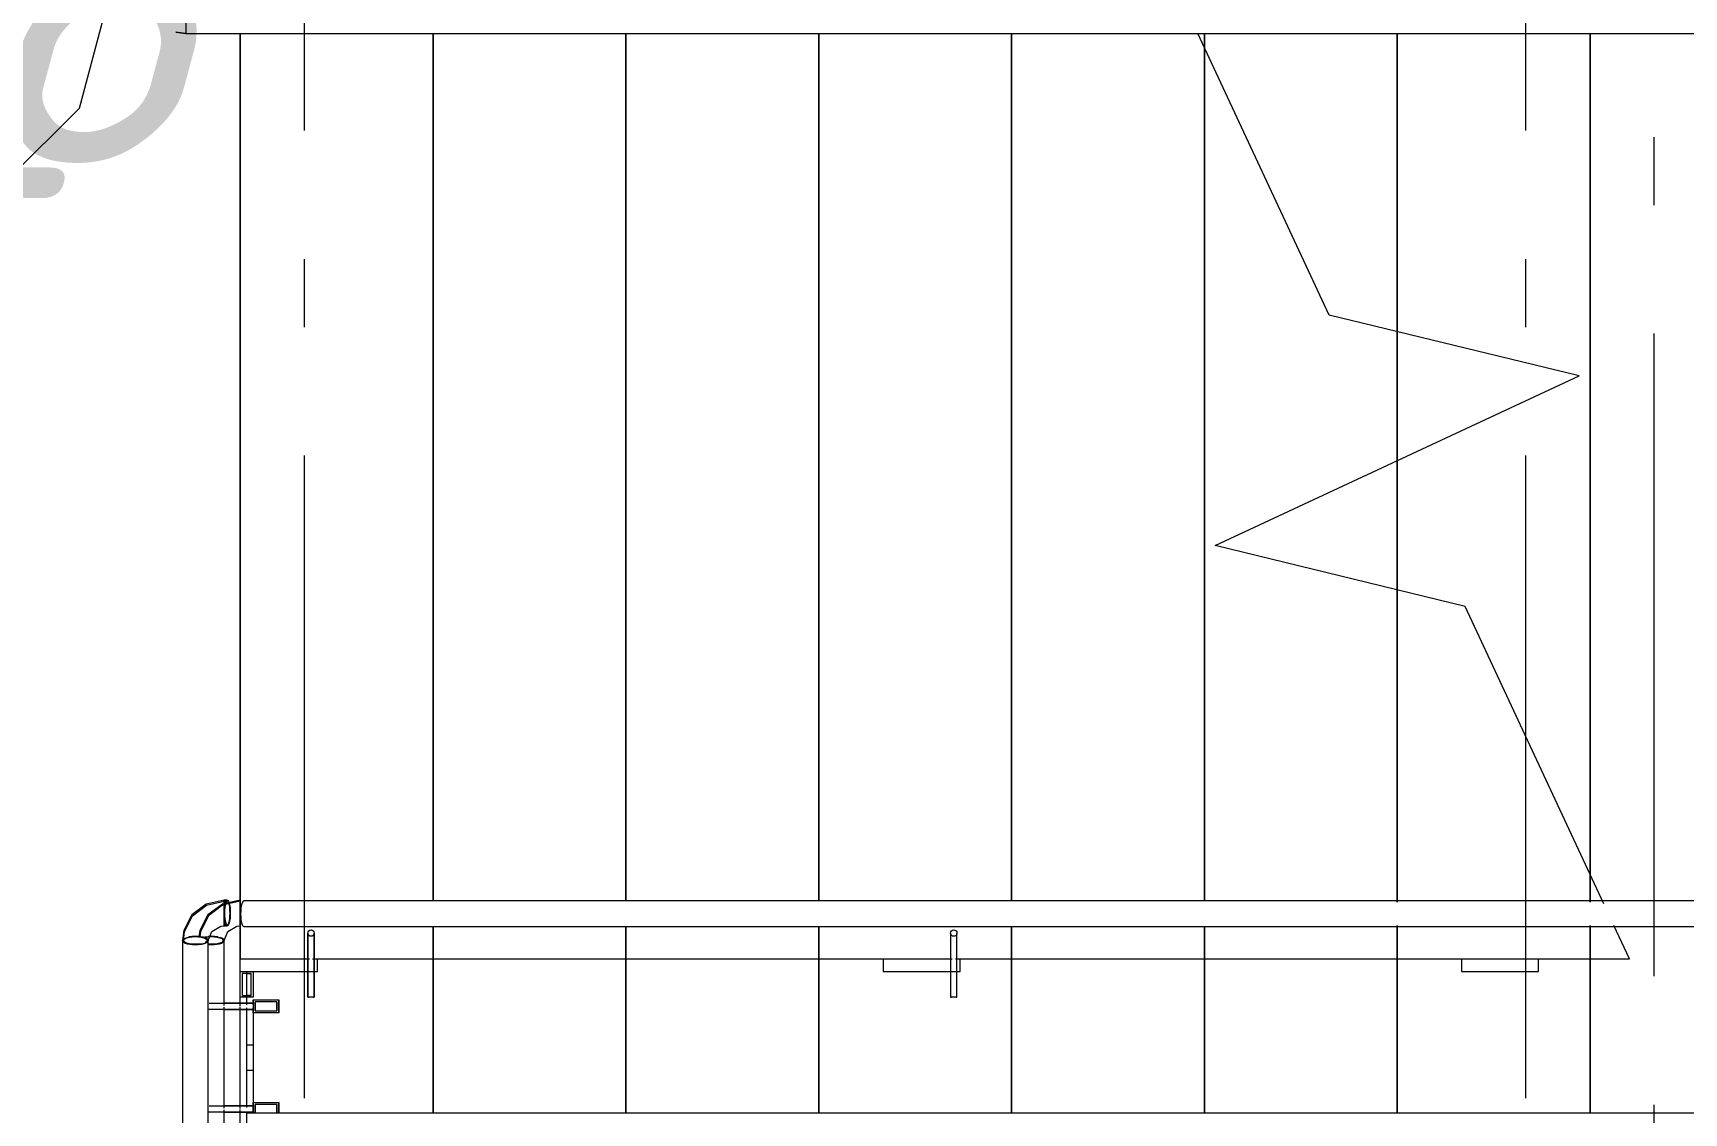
# Model space of a CAD drawing. Header units: millimetres. Extents: x -537608 to 253996, y -217170 to 186033.
# Drawn here: x -358584 to -356015, y 2659 to 4340 of the extents above; entities that cross this region are included whole.
import ezdxf

# ---------------------------------------------------------------- set-up
doc = ezdxf.new("R2010")
doc.units = ezdxf.units.MM
doc.layers.add('PDF _Геометрия', color=7, linetype='Continuous')
doc.layers.add('PDF _Текст', color=7, linetype='Continuous')
doc.styles.add('PDF ISOCPEUR Italic', font='isocpeui.ttf')

msp = doc.modelspace()

# ---------------------------------------------------------------- linework, layer by layer
at = {"layer": 'PDF _Геометрия', "color": 253, "lineweight": 9, "true_color": 0xaaaaaa}
for p, q in [((-358161.3738, 4188.1788), (-358161.3738, 5188.1788)), ((-356261.3743, 4188.1788), (-356261.3743, 5188.1788)), ((-358511.6595, 4223.2526), (-358471.4681, 4373.251)), ((-358261.3743, 2899.3449), (-358261.3743, 4339.3442)), ((-358261.3743, 4339.3442), (-358261.3743, 2899.3449)), ((-357961.3729, 2988.8432), (-357961.3729, 4339.3442)), ((-357961.3729, 4339.3442), (-357961.3729, 2988.8432)), ((-357661.3717, 2989.037), (-357661.3717, 4339.3442)), ((-357661.3717, 4339.3442), (-357661.3717, 2989.037)), ((-357361.3704, 2988.8432), (-357361.3704, 4339.3442)), ((-357361.3704, 4339.3442), (-357361.3704, 2988.8432)), ((-357061.3691, 2988.8432), (-357061.3691, 4339.3442)), ((-357061.3691, 4339.3442), (-357061.3691, 2988.8432)), ((-356567.0249, 3900.9208), (-356771.4695, 4339.3442)), ((-356761.3678, 4317.6963), (-356761.3678, 4339.3442)), ((-356761.3678, 4339.3442), (-356761.3678, 4317.6963)), ((-356761.3678, 2988.8432), (-356761.3678, 4317.6963)), ((-356761.3678, 4317.6963), (-356761.3678, 2988.8432)), ((-356461.3665, 3875.2447), (-356461.3665, 4339.3442)), ((-356461.3665, 4339.3442), (-356461.3665, 3875.2447)), ((-356161.3739, 3030.9916), (-356161.3739, 4339.3442)), ((-356161.3739, 4339.3442), (-356161.3739, 3030.9916)), ((-358621.4688, 4113.4454), (-358511.6595, 4223.2526)), ((-356061.3734, 4072.2551), (-356061.3734, 4178.0879)), ((-358161.3738, 3882.3452), (-358161.3738, 3988.1801)), ((-356261.3743, 3882.3452), (-356261.3743, 3988.1801)), ((-356178.1497, 3806.4126), (-356567.0249, 3900.9208)), ((-356461.3665, 3674.3439), (-356461.3665, 3875.2447)), ((-356461.3665, 3875.2447), (-356461.3665, 3674.3439)), ((-356061.3734, 2872.2543), (-356061.3734, 3872.2543)), ((-356744.592, 3542.2774), (-356178.1497, 3806.4126)), ((-358161.3738, 2682.3443), (-358161.3738, 3682.3464)), ((-356461.3665, 3473.4453), (-356461.3665, 3674.3439)), ((-356461.3665, 3674.3439), (-356461.3665, 3473.4453)), ((-356261.3743, 2682.3443), (-356261.3743, 3682.3464)), ((-356355.7168, 3447.767), (-356744.592, 3542.2774)), ((-356461.3665, 2987.3642), (-356461.3665, 3473.4453)), ((-356461.3665, 3473.4453), (-356461.3665, 2987.3642)), ((-356139.9132, 2984.9808), (-356355.7168, 3447.767)), ((-356161.3739, 2987.3642), (-356161.3739, 3030.9916)), ((-356161.3739, 3030.9916), (-356161.3739, 2987.3642)), ((-357961.3729, 2899.3449), (-357961.3729, 2949.8468)), ((-357961.3729, 2949.8468), (-357961.3729, 2899.3449)), ((-357661.3717, 2899.3449), (-357661.3717, 2949.6508)), ((-357661.3717, 2949.6508), (-357661.3717, 2899.3449)), ((-357361.3704, 2899.3449), (-357361.3704, 2949.8468)), ((-357361.3704, 2949.8468), (-357361.3704, 2899.3449)), ((-357061.3691, 2899.3449), (-357061.3691, 2949.8468)), ((-357061.3691, 2949.8468), (-357061.3691, 2899.3449)), ((-356761.3678, 2899.3449), (-356761.3678, 2949.8468)), ((-356761.3678, 2949.8468), (-356761.3678, 2899.3449)), ((-356461.3665, 2899.3449), (-356461.3665, 2951.3258)), ((-356461.3665, 2951.3258), (-356461.3665, 2899.3449)), ((-356161.3739, 2899.3449), (-356161.3739, 2951.3258)), ((-356161.3739, 2951.3258), (-356161.3739, 2899.3449)), ((-356099.9802, 2899.3449), (-356124.2225, 2951.3258)), ((-358261.3743, 2899.3449), (-358153.8729, 2899.3449)), ((-358148.8694, 2899.3449), (-357961.3729, 2899.3449)), ((-357961.3729, 2659.3443), (-357961.3729, 2899.3449)), ((-357961.3729, 2899.3449), (-357961.3729, 2659.3443)), ((-357961.3729, 2899.3449), (-357661.3717, 2899.3449)), ((-357661.3717, 2659.3443), (-357661.3717, 2899.3449)), ((-357661.3717, 2899.3449), (-357661.3717, 2659.3443)), ((-357661.3717, 2899.3449), (-357361.3704, 2899.3449)), ((-357361.3704, 2659.3443), (-357361.3704, 2899.3449)), ((-357361.3704, 2899.3449), (-357361.3704, 2659.3443)), ((-357361.3704, 2899.3449), (-357153.8686, 2899.3449)), ((-357148.8737, 2899.3449), (-357061.3691, 2899.3449)), ((-357061.3691, 2659.3443), (-357061.3691, 2899.3449)), ((-357061.3691, 2899.3449), (-357061.3691, 2659.3443)), ((-357061.3691, 2899.3449), (-356761.3678, 2899.3449)), ((-356761.3678, 2659.3443), (-356761.3678, 2899.3449)), ((-356761.3678, 2899.3449), (-356761.3678, 2659.3443)), ((-356761.3678, 2899.3449), (-356461.3665, 2899.3449)), ((-356461.3665, 2659.3443), (-356461.3665, 2899.3449)), ((-356461.3665, 2899.3449), (-356461.3665, 2659.3443)), ((-356461.3665, 2899.3449), (-356161.3739, 2899.3449)), ((-356161.3739, 2659.3443), (-356161.3739, 2899.3449)), ((-356161.3739, 2899.3449), (-356161.3739, 2659.3443)), ((-356161.3739, 2899.3449), (-356099.9802, 2899.3449)), ((-356061.3734, 2566.4207), (-356061.3734, 2672.2534))]:
    msp.add_line(p, q, dxfattribs=at)
at = {"layer": 'PDF _Геометрия', "lineweight": 9}
for p, q in [((-358346.3729, 4379.3439), (-358346.3729, 4339.3442)), ((-358361.9172, 4341.2302), (-358346.3729, 4339.3442)), ((-358346.3729, 4339.3442), (-358361.9172, 4341.2302)), ((-358346.3729, 4339.3442), (-354141.3687, 4339.3442)), ((-358314.2508, 2984.4167), (-358336.6415, 2967.557)), ((-358335.9009, 2966.1102), (-358313.9063, 2982.9248)), ((-358286.3744, 2990.4666), (-358314.2508, 2984.4167)), ((-358313.9063, 2982.9248), (-358286.3744, 2988.966)), ((-358289.2507, 2984.4167), (-358311.6414, 2967.557)), ((-358288.9062, 2982.9248), (-358310.9008, 2966.1102)), ((-358261.3743, 2990.4666), (-358289.2507, 2984.4167)), ((-358261.3743, 2988.966), (-358288.9062, 2982.9248)), ((-358286.3744, 2990.4666), (-358281.6464, 2990.4666)), ((-358281.6464, 2990.4666), (-358286.3744, 2990.4666)), ((-358286.3744, 2989.7841), (-358286.3744, 2990.4666)), ((-358286.3744, 2990.4666), (-358286.3744, 2989.7841)), ((-358286.3744, 2989.7841), (-358286.3744, 2990.4666)), ((-358286.3744, 2990.4666), (-358286.3744, 2989.7841)), ((-358286.3744, 2990.0855), (-358286.3744, 2990.4644)), ((-358286.3744, 2990.4644), (-358286.3744, 2990.4214)), ((-358286.3744, 2990.4214), (-358286.3744, 2989.3987)), ((-358286.3744, 2988.4105), (-358286.3744, 2990.0855)), ((-358286.3744, 2987.7861), (-358286.3744, 2989.7841)), ((-358286.3744, 2989.7841), (-358286.3744, 2987.7861)), ((-358286.3744, 2987.7861), (-358286.3744, 2989.7841)), ((-358286.3744, 2989.7841), (-358286.3744, 2987.7861)), ((-358286.3744, 2989.3987), (-358286.3744, 2987.4868)), ((-358286.3744, 2988.925), (-358286.3744, 2988.966)), ((-358286.3744, 2988.966), (-358286.3744, 2988.6129)), ((-358286.3744, 2988.3351), (-358286.3744, 2988.966)), ((-358286.3744, 2988.966), (-358286.3744, 2988.3351)), ((-358286.3744, 2988.3351), (-358286.3744, 2988.966)), ((-358286.3744, 2988.966), (-358286.3744, 2988.3351)), ((-358286.3744, 2987.9799), (-358286.3744, 2988.925)), ((-358286.3744, 2988.6129), (-358286.3744, 2987.0649)), ((-358286.3744, 2985.5147), (-358286.3744, 2988.4105)), ((-358286.3744, 2986.4879), (-358286.3744, 2988.3351)), ((-358286.3744, 2988.3351), (-358286.3744, 2986.4879)), ((-358286.3744, 2986.4879), (-358286.3744, 2988.3351)), ((-358286.3744, 2988.3351), (-358286.3744, 2986.4879)), ((-358286.3744, 2985.8398), (-358286.3744, 2987.9799)), ((-358286.3744, 2984.6083), (-358286.3744, 2987.7861)), ((-358286.3744, 2987.7861), (-358286.3744, 2984.6083)), ((-358286.3744, 2984.6083), (-358286.3744, 2987.7861)), ((-358286.3744, 2987.7861), (-358286.3744, 2984.6083)), ((-358286.3744, 2987.4868), (-358286.3744, 2984.7268)), ((-358286.3744, 2987.0649), (-358286.3744, 2984.3866)), ((-358286.3744, 2983.5469), (-358286.3744, 2986.4879)), ((-358286.3744, 2986.4879), (-358286.3744, 2983.5469)), ((-358286.3744, 2983.5469), (-358286.3744, 2986.4879)), ((-358286.3744, 2986.4879), (-358286.3744, 2983.5469)), ((-358286.3744, 2982.6513), (-358286.3744, 2985.8398)), ((-358286.3744, 2981.5921), (-358286.3744, 2985.5147)), ((-358286.3744, 2984.7268), (-358286.3744, 2981.2498)), ((-358286.3744, 2980.4661), (-358286.3744, 2984.6083)), ((-358286.3744, 2984.6083), (-358286.3744, 2980.4661)), ((-358286.3744, 2980.4661), (-358286.3744, 2984.6083)), ((-358286.3744, 2984.6083), (-358286.3744, 2980.4661)), ((-358286.3744, 2984.3866), (-358286.3744, 2980.7567)), ((-358286.3744, 2979.7168), (-358286.3744, 2983.5469)), ((-358286.3744, 2983.5469), (-358286.3744, 2979.7168)), ((-358286.3744, 2979.7168), (-358286.3744, 2983.5469)), ((-358286.3744, 2983.5469), (-358286.3744, 2979.7168)), ((-358286.3744, 2978.6339), (-358286.3744, 2982.6513)), ((-358286.3744, 2976.9116), (-358286.3744, 2981.5921)), ((-358286.3744, 2981.2498), (-358286.3744, 2977.2323)), ((-358286.3744, 2980.7567), (-358286.3744, 2976.4272)), ((-358286.3744, 2975.6435), (-358286.3744, 2980.4661)), ((-358286.3744, 2980.4661), (-358286.3744, 2975.6435)), ((-358286.3744, 2975.6435), (-358286.3744, 2980.4661)), ((-358286.3744, 2975.2538), (-358286.3744, 2979.7168)), ((-358286.3744, 2979.7168), (-358286.3744, 2975.2538)), ((-358286.3744, 2979.7168), (-358286.3744, 2975.2538)), ((-358285.9007, 2979.1442), (-358285.3409, 2982.9355)), ((-358285.9007, 2979.1442), (-358285.3409, 2982.9355)), ((-358284.9189, 2982.7332), (-358285.5132, 2979.0624)), ((-358284.9189, 2982.7332), (-358285.5132, 2979.0624)), ((-358285.3409, 2982.9355), (-358284.5917, 2986.1025)), ((-358285.3409, 2982.9355), (-358284.5917, 2986.1025)), ((-358284.1266, 2985.6913), (-358284.9189, 2982.7332)), ((-358284.1266, 2985.6913), (-358284.9189, 2982.7332)), ((-358284.5917, 2986.1025), (-358283.6961, 2988.4859)), ((-358284.5917, 2986.1025), (-358283.6961, 2988.4859)), ((-358283.1966, 2987.7646), (-358284.1266, 2985.6913)), ((-358283.1966, 2987.7646), (-358284.1266, 2985.6913)), ((-358283.6961, 2988.4859), (-358282.6971, 2989.9649)), ((-358283.6961, 2988.4859), (-358282.6971, 2989.9649)), ((-358282.1804, 2988.8303), (-358283.1966, 2987.7646)), ((-358282.1804, 2988.8303), (-358283.1966, 2987.7646)), ((-358282.6971, 2989.9649), (-358281.6464, 2990.4666)), ((-358282.6971, 2989.9649), (-358281.6464, 2990.4666)), ((-358281.6464, 2988.966), (-358282.1804, 2988.8303)), ((-358281.6464, 2988.966), (-358282.1804, 2988.8303)), ((-358281.6464, 2990.4666), (-358280.5958, 2989.9649)), ((-358281.6464, 2990.4666), (-358280.5958, 2989.9649)), ((-358281.1211, 2988.8303), (-358281.6464, 2988.966)), ((-358281.1211, 2988.8303), (-358281.6464, 2988.966)), ((-358280.105, 2987.7646), (-358281.1211, 2988.8303)), ((-358280.105, 2987.7646), (-358281.1211, 2988.8303)), ((-358280.5958, 2989.9649), (-358279.6055, 2988.4859)), ((-358280.5958, 2989.9649), (-358279.6055, 2988.4859)), ((-358279.1663, 2985.6913), (-358280.105, 2987.7646)), ((-358279.1663, 2985.6913), (-358280.105, 2987.7646)), ((-358279.6055, 2988.4859), (-358278.7098, 2986.1025)), ((-358279.6055, 2988.4859), (-358278.7098, 2986.1025)), ((-358278.3826, 2982.7332), (-358279.1663, 2985.6913)), ((-358278.3826, 2982.7332), (-358279.1663, 2985.6913)), ((-358278.7098, 2986.1025), (-358277.9606, 2982.9355)), ((-358278.7098, 2986.1025), (-358277.9606, 2982.9355)), ((-358277.7798, 2979.0624), (-358278.3826, 2982.7332)), ((-358277.9606, 2982.9355), (-358277.3922, 2979.1442)), ((-358277.9606, 2982.9355), (-358277.3922, 2979.1442)), ((-358261.3743, 2990.0855), (-358261.3743, 2990.4644)), ((-358261.3743, 2990.4644), (-358261.3743, 2990.4214)), ((-358261.3743, 2990.4214), (-358261.3743, 2989.3987)), ((-358261.3743, 2988.4105), (-358261.3743, 2990.0855)), ((-358261.3743, 2989.3987), (-358261.3743, 2987.4868)), ((-358261.3743, 2988.925), (-358261.3743, 2988.966)), ((-358261.3743, 2988.966), (-358261.3743, 2988.6129)), ((-358261.3743, 2987.9799), (-358261.3743, 2988.925)), ((-358261.3743, 2988.6129), (-358261.3743, 2987.0649)), ((-358261.3743, 2985.5147), (-358261.3743, 2988.4105)), ((-358261.3743, 2985.8398), (-358261.3743, 2987.9799)), ((-358261.3743, 2987.4868), (-358261.3743, 2984.7268)), ((-358261.3743, 2987.0649), (-358261.3743, 2984.3866)), ((-358261.3743, 2982.6513), (-358261.3743, 2985.8398)), ((-358261.3743, 2981.5921), (-358261.3743, 2985.5147)), ((-358261.3743, 2984.7268), (-358261.3743, 2981.2498)), ((-358261.3743, 2984.3866), (-358261.3743, 2980.7567)), ((-358261.3743, 2978.6339), (-358261.3743, 2982.6513)), ((-358261.3743, 2976.9116), (-358261.3743, 2981.5921)), ((-358261.3743, 2981.2498), (-358261.3743, 2977.2323)), ((-358261.3743, 2980.7567), (-358261.3743, 2976.4272)), ((-358259.7811, 2981.8139), (-358260.3494, 2978.0225)), ((-358259.0405, 2984.9808), (-358259.7811, 2981.8139)), ((-358258.1448, 2987.3642), (-358259.0405, 2984.9808)), ((-358257.1458, 2988.8432), (-358258.1448, 2987.3642)), ((-358256.0952, 2989.3449), (-358257.1458, 2988.8432)), ((-354366.6453, 2989.3449), (-358256.0952, 2989.3449)), ((-358336.6415, 2967.557), (-358349.4128, 2943.1059)), ((-358348.1986, 2941.8055), (-358335.9009, 2966.1102)), ((-358311.6414, 2967.557), (-358324.4127, 2943.1059)), ((-358310.9008, 2966.1102), (-358323.1984, 2941.8055)), ((-358286.3744, 2974.0589), (-358286.3744, 2978.6339)), ((-358286.3744, 2977.2323), (-358286.3744, 2972.8769)), ((-358286.3744, 2972.5346), (-358286.3744, 2976.9116)), ((-358286.3744, 2976.4272), (-358286.3744, 2971.6928)), ((-358286.3744, 2970.4656), (-358286.3744, 2975.6435)), ((-358286.3744, 2975.6435), (-358286.3744, 2970.4656)), ((-358286.3744, 2970.4656), (-358286.3744, 2975.6435)), ((-358286.3744, 2975.6435), (-358286.3744, 2970.4656)), ((-358286.3744, 2970.4656), (-358286.3744, 2975.2538)), ((-358286.3744, 2975.2538), (-358286.3744, 2970.4656)), ((-358286.3744, 2970.4656), (-358286.3744, 2975.2538)), ((-358286.3744, 2975.2538), (-358286.3744, 2970.4656)), ((-358286.3744, 2970.4656), (-358286.2538, 2974.9158)), ((-358286.3744, 2970.4656), (-358286.2538, 2974.9158)), ((-358286.3744, 2969.2406), (-358286.3744, 2974.0589)), ((-358286.3744, 2972.8769), (-358286.3744, 2968.3988)), ((-358286.3744, 2968.0564), (-358286.3744, 2972.5346)), ((-358286.3744, 2971.6928), (-358286.3744, 2966.8724)), ((-358286.3744, 2970.4656), (-358286.3744, 2965.2899)), ((-358286.3744, 2965.2899), (-358286.3744, 2970.4656)), ((-358286.3744, 2970.4656), (-358286.3744, 2965.6774)), ((-358286.3744, 2965.6774), (-358286.3744, 2970.4656)), ((-358286.2538, 2966.0155), (-358286.3744, 2970.4656)), ((-358286.2538, 2966.0155), (-358286.3744, 2970.4656)), ((-358286.3744, 2970.4656), (-358286.3744, 2965.2899)), ((-358286.3744, 2965.2899), (-358286.3744, 2970.4656)), ((-358286.3744, 2970.4656), (-358286.3744, 2965.6774)), ((-358286.3744, 2965.6774), (-358286.3744, 2970.4656)), ((-358286.3744, 2964.5041), (-358286.3744, 2969.2406)), ((-358286.3744, 2968.3988), (-358286.3744, 2964.0197)), ((-358286.3744, 2963.6989), (-358286.3744, 2968.0564)), ((-358286.3744, 2966.8724), (-358286.3744, 2962.2973)), ((-358286.3744, 2965.6774), (-358286.3744, 2961.2165)), ((-358286.3744, 2961.2165), (-358286.3744, 2965.6774)), ((-358286.3744, 2965.6774), (-358286.3744, 2961.2165)), ((-358286.3744, 2961.2165), (-358286.3744, 2965.6774)), ((-358286.3744, 2965.2899), (-358286.3744, 2960.4651)), ((-358286.3744, 2960.4651), (-358286.3744, 2965.2899)), ((-358286.3744, 2965.2899), (-358286.3744, 2960.4651)), ((-358286.3744, 2960.4651), (-358286.3744, 2965.2899)), ((-358286.3744, 2960.1745), (-358286.3744, 2964.5041)), ((-358286.3744, 2964.0197), (-358286.3744, 2959.3392)), ((-358286.3744, 2959.6836), (-358286.3744, 2963.6989)), ((-358286.3744, 2962.2973), (-358286.3744, 2958.2799)), ((-358286.3744, 2961.2165), (-358286.3744, 2957.3843)), ((-358286.3744, 2957.3843), (-358286.3744, 2961.2165)), ((-358286.3744, 2961.2165), (-358286.3744, 2957.3843)), ((-358286.3744, 2957.3843), (-358286.3744, 2961.2165)), ((-358286.3744, 2960.4651), (-358286.3744, 2956.3228)), ((-358286.3744, 2956.3228), (-358286.3744, 2960.4651)), ((-358286.3744, 2960.4651), (-358286.3744, 2956.3228)), ((-358286.3744, 2956.3228), (-358286.3744, 2960.4651)), ((-358286.3744, 2956.5467), (-358286.3744, 2960.1745)), ((-358286.3744, 2956.2066), (-358286.3744, 2959.6836)), ((-358286.3744, 2959.3392), (-358286.3744, 2955.4186)), ((-358286.3744, 2958.2799), (-358286.3744, 2955.0935)), ((-358286.3744, 2957.3843), (-358286.3744, 2954.4455)), ((-358286.3744, 2954.4455), (-358286.3744, 2957.3843)), ((-358286.3744, 2957.3843), (-358286.3744, 2954.4455)), ((-358286.3744, 2954.4455), (-358286.3744, 2957.3843)), ((-358286.3744, 2953.8663), (-358286.3744, 2956.5467)), ((-358286.3744, 2956.3228), (-358286.3744, 2953.1451)), ((-358286.3744, 2953.1451), (-358286.3744, 2956.3228)), ((-358286.3744, 2956.3228), (-358286.3744, 2953.1451)), ((-358286.3744, 2953.1451), (-358286.3744, 2956.3228)), ((-358286.3744, 2953.4443), (-358286.3744, 2956.2066)), ((-358286.3744, 2955.4186), (-358286.3744, 2952.5207)), ((-358286.3744, 2955.0935), (-358286.3744, 2952.9534)), ((-358286.3744, 2954.4455), (-358286.3744, 2952.5961)), ((-358286.3744, 2952.5961), (-358286.3744, 2954.4455)), ((-358286.3744, 2954.4455), (-358286.3744, 2952.5961)), ((-358286.3744, 2952.5961), (-358286.3744, 2954.4455)), ((-358286.2538, 2974.9158), (-358285.9007, 2979.1442)), ((-358286.2538, 2974.9158), (-358285.9007, 2979.1442)), ((-358285.9007, 2961.7892), (-358286.2538, 2966.0155)), ((-358285.9007, 2961.7892), (-358286.2538, 2966.0155)), ((-358285.8921, 2974.8942), (-358286.0213, 2970.4656)), ((-358285.8921, 2974.8942), (-358286.0213, 2970.4656)), ((-358286.0213, 2970.4656), (-358285.8921, 2966.0391)), ((-358286.0213, 2970.4656), (-358285.8921, 2966.0391)), ((-358285.3409, 2957.9957), (-358285.9007, 2961.7892)), ((-358285.3409, 2957.9957), (-358285.9007, 2961.7892)), ((-358285.5132, 2979.0624), (-358285.8921, 2974.8942)), ((-358285.5132, 2979.0624), (-358285.8921, 2974.8942)), ((-358285.8921, 2966.0391), (-358285.5132, 2961.8689)), ((-358285.8921, 2966.0391), (-358285.5132, 2961.8689)), ((-358285.5132, 2961.8689), (-358284.9189, 2958.1981)), ((-358285.5132, 2961.8689), (-358284.9189, 2958.1981)), ((-358284.5917, 2954.8287), (-358285.3409, 2957.9957)), ((-358284.5917, 2954.8287), (-358285.3409, 2957.9957)), ((-358284.9189, 2958.1981), (-358284.1266, 2955.2399)), ((-358284.9189, 2958.1981), (-358284.1266, 2955.2399)), ((-358283.6961, 2952.4475), (-358284.5917, 2954.8287)), ((-358283.6961, 2952.4475), (-358284.5917, 2954.8287)), ((-358284.1266, 2955.2399), (-358283.1966, 2953.1688)), ((-358284.1266, 2955.2399), (-358283.1966, 2953.1688)), ((-358280.105, 2953.1688), (-358279.1663, 2955.2399)), ((-358280.105, 2953.1688), (-358279.1663, 2955.2399)), ((-358278.7098, 2954.8287), (-358279.6055, 2952.4475)), ((-358278.7098, 2954.8287), (-358279.6055, 2952.4475)), ((-358279.1663, 2955.2399), (-358278.3826, 2958.1981)), ((-358279.1663, 2955.2399), (-358278.3826, 2958.1981)), ((-358277.9606, 2957.9957), (-358278.7098, 2954.8287)), ((-358277.9606, 2957.9957), (-358278.7098, 2954.8287)), ((-358278.3826, 2958.1981), (-358277.7798, 2961.8689)), ((-358277.3922, 2961.7892), (-358277.9606, 2957.9957)), ((-358277.4095, 2974.8942), (-358277.7798, 2979.0624)), ((-358277.7798, 2961.8689), (-358277.4095, 2966.0391)), ((-358277.7798, 2961.8689), (-358277.4095, 2966.0391)), ((-358277.2803, 2970.4656), (-358277.4095, 2974.8942)), ((-358277.2803, 2970.4656), (-358277.4095, 2974.8942)), ((-358277.4095, 2966.0391), (-358277.2803, 2970.4656)), ((-358277.4095, 2966.0391), (-358277.2803, 2970.4656)), ((-358277.3922, 2979.1442), (-358277.0478, 2974.9158)), ((-358277.0478, 2966.0155), (-358277.3922, 2961.7892)), ((-358277.0478, 2966.0155), (-358277.3922, 2961.7892)), ((-358277.0478, 2974.9158), (-358276.9272, 2970.4656)), ((-358277.0478, 2974.9158), (-358276.9272, 2970.4656)), ((-358276.9272, 2970.4656), (-358277.0478, 2966.0155)), ((-358276.9272, 2970.4656), (-358277.0478, 2966.0155)), ((-358261.3743, 2974.0589), (-358261.3743, 2978.6339)), ((-358261.3743, 2977.2323), (-358261.3743, 2972.8769)), ((-358261.3743, 2972.5346), (-358261.3743, 2976.9116)), ((-358261.3743, 2976.4272), (-358261.3743, 2971.6928)), ((-358261.3743, 2969.2406), (-358261.3743, 2974.0589)), ((-358261.3743, 2972.8769), (-358261.3743, 2968.3988)), ((-358261.3743, 2968.0564), (-358261.3743, 2972.5346)), ((-358261.3743, 2971.6928), (-358261.3743, 2966.8724)), ((-358261.3743, 2964.5041), (-358261.3743, 2969.2406)), ((-358261.3743, 2968.3988), (-358261.3743, 2964.0197)), ((-358261.3743, 2963.6989), (-358261.3743, 2968.0564)), ((-358261.3743, 2966.8724), (-358261.3743, 2962.2973)), ((-358261.3743, 2960.1745), (-358261.3743, 2964.5041)), ((-358261.3743, 2964.0197), (-358261.3743, 2959.3392)), ((-358261.3743, 2959.6836), (-358261.3743, 2963.6989)), ((-358261.3743, 2962.2973), (-358261.3743, 2958.2799)), ((-358261.3743, 2956.5467), (-358261.3743, 2960.1745)), ((-358261.3743, 2956.2066), (-358261.3743, 2959.6836)), ((-358261.3743, 2959.3392), (-358261.3743, 2955.4186)), ((-358261.3743, 2958.2799), (-358261.3743, 2955.0935)), ((-358261.3743, 2953.8663), (-358261.3743, 2956.5467)), ((-358261.3743, 2953.4443), (-358261.3743, 2956.2066)), ((-358261.3743, 2955.4186), (-358261.3743, 2952.5207)), ((-358261.3743, 2955.0935), (-358261.3743, 2952.9534)), ((-358260.6939, 2973.7941), (-358260.8145, 2969.3439)), ((-358260.8145, 2969.3439), (-358260.6939, 2964.8938)), ((-358260.3494, 2978.0225), (-358260.6939, 2973.7941)), ((-358260.6939, 2964.8938), (-358260.3494, 2960.6675)), ((-358260.3494, 2960.6675), (-358259.7811, 2956.874)), ((-358259.7811, 2956.874), (-358259.0405, 2953.707)), ((-358349.4128, 2943.1059), (-358351.3677, 2927.8673)), ((-358351.3677, 2927.8673), (-358350.6874, 2929.5358)), ((-358350.6874, 2929.5358), (-358351.3677, 2927.8673)), ((-358350.6874, 2929.5358), (-358348.6895, 2931.0902)), ((-358348.6895, 2931.0902), (-358350.6874, 2929.5358)), ((-358349.8693, 2927.8673), (-358348.1986, 2941.8055)), ((-358349.8693, 2927.8673), (-358349.2406, 2929.4109)), ((-358349.2406, 2929.4109), (-358349.8693, 2927.8673)), ((-358349.2406, 2929.4109), (-358347.3891, 2930.8469)), ((-358347.3891, 2930.8469), (-358349.2406, 2929.4109)), ((-358347.3891, 2930.8469), (-358344.4524, 2932.0827)), ((-358344.4524, 2932.0827), (-358347.3891, 2930.8469)), ((-358344.4524, 2932.0827), (-358340.6202, 2933.0301)), ((-358340.6202, 2933.0301), (-358344.4524, 2932.0827)), ((-358336.5468, 2934.0915), (-358341.3694, 2933.4477)), ((-358341.3694, 2933.4477), (-358336.5468, 2934.0915)), ((-358340.6202, 2933.0301), (-358336.1592, 2933.6264)), ((-358336.1592, 2933.6264), (-358340.6202, 2933.0301)), ((-358331.3711, 2934.3132), (-358336.5468, 2934.0915)), ((-358336.5468, 2934.0915), (-358331.3711, 2934.3132)), ((-358336.1592, 2933.6264), (-358331.3711, 2933.8288)), ((-358331.3711, 2933.8288), (-358336.1592, 2933.6264)), ((-358326.9188, 2934.1496), (-358331.3711, 2934.3132)), ((-358331.3711, 2934.3132), (-358326.1954, 2934.0915)), ((-358331.3711, 2933.8288), (-358326.5829, 2933.6264)), ((-358326.5829, 2933.6264), (-358331.3711, 2933.8288)), ((-358322.6904, 2933.6738), (-358326.9188, 2934.1496)), ((-358326.5829, 2933.6264), (-358322.122, 2933.0301)), ((-358322.122, 2933.0301), (-358326.5829, 2933.6264)), ((-358326.1954, 2934.0915), (-358321.3728, 2933.4477)), ((-358324.4127, 2943.1059), (-358325.6528, 2933.5015)), ((-358323.1984, 2941.8055), (-358324.2147, 2933.3099)), ((-358318.9011, 2932.9052), (-358322.6904, 2933.6738)), ((-358322.122, 2933.0301), (-358318.2897, 2932.0827)), ((-358318.2897, 2932.0827), (-358322.122, 2933.0301)), ((-358319.4523, 2932.0827), (-358315.6201, 2933.0301)), ((-358315.6201, 2933.0301), (-358319.4523, 2932.0827)), ((-358315.732, 2931.8846), (-358318.9011, 2932.9052)), ((-358318.2897, 2932.0827), (-358315.3531, 2930.8469)), ((-358315.3531, 2930.8469), (-358318.2897, 2932.0827)), ((-358316.3693, 2933.4477), (-358311.5467, 2934.0915)), ((-358313.3552, 2930.6639), (-358315.732, 2931.8846)), ((-358315.6201, 2933.0301), (-358311.1591, 2933.6264)), ((-358311.1591, 2933.6264), (-358315.6201, 2933.0301)), ((-358315.3531, 2930.8469), (-358313.5015, 2929.4109)), ((-358313.5015, 2929.4109), (-358315.3531, 2930.8469)), ((-358314.0527, 2931.0902), (-358312.0547, 2929.5358)), ((-358313.5015, 2929.4109), (-358312.8729, 2927.8673)), ((-358312.8729, 2927.8673), (-358313.5015, 2929.4109)), ((-358311.8739, 2929.3011), (-358313.3552, 2930.6639)), ((-358312.0547, 2929.5358), (-358311.3745, 2927.8673)), ((-358311.3745, 2927.8673), (-358311.8739, 2929.3011)), ((-358311.5467, 2934.0915), (-358306.371, 2934.3132)), ((-358311.3745, 2927.8673), (-358305.8715, 2941.9863)), ((-358311.1591, 2933.6264), (-358306.371, 2933.8288)), ((-358306.371, 2933.8288), (-358311.1591, 2933.6264)), ((-358306.371, 2934.3132), (-358310.8233, 2934.1496)), ((-358306.371, 2934.3132), (-358301.1953, 2934.0915)), ((-358301.1953, 2934.0915), (-358306.371, 2934.3132)), ((-358306.371, 2933.8288), (-358301.5828, 2933.6264)), ((-358301.5828, 2933.6264), (-358306.371, 2933.8288)), ((-358305.8715, 2941.9863), (-358291.6362, 2949.9587)), ((-358301.5828, 2933.6264), (-358297.1219, 2933.0301)), ((-358297.1219, 2933.0301), (-358301.5828, 2933.6264)), ((-358301.1953, 2934.0915), (-358296.3726, 2933.4477)), ((-358296.3726, 2933.4477), (-358301.1953, 2934.0915)), ((-358297.1219, 2933.0301), (-358293.2896, 2932.0827)), ((-358293.2896, 2932.0827), (-358297.1219, 2933.0301)), ((-358293.2896, 2932.0827), (-358290.353, 2930.8469)), ((-358290.353, 2930.8469), (-358293.2896, 2932.0827)), ((-358289.0526, 2931.0902), (-358292.2304, 2932.425)), ((-358292.2304, 2932.425), (-358289.0526, 2931.0902)), ((-358291.6362, 2949.9587), (-358286.3744, 2950.4668)), ((-358290.353, 2930.8469), (-358288.5014, 2929.4109)), ((-358288.5014, 2929.4109), (-358290.353, 2930.8469)), ((-358287.0546, 2929.5358), (-358289.0526, 2931.0902)), ((-358289.0526, 2931.0902), (-358287.0546, 2929.5358)), ((-358288.5014, 2929.4109), (-358287.8728, 2927.8673)), ((-358287.8728, 2927.8673), (-358288.5014, 2929.4109)), ((-358286.3744, 2927.8673), (-358287.0546, 2929.5358)), ((-358287.0546, 2929.5358), (-358286.3744, 2927.8673)), ((-358286.3744, 2952.3184), (-358286.3744, 2953.8663)), ((-358286.3744, 2951.5325), (-358286.3744, 2953.4443)), ((-358286.3744, 2953.1451), (-358286.3744, 2951.1471)), ((-358286.3744, 2951.1471), (-358286.3744, 2953.1451)), ((-358286.3744, 2953.1451), (-358286.3744, 2951.1471)), ((-358286.3744, 2951.1471), (-358286.3744, 2953.1451)), ((-358286.3744, 2952.9534), (-358286.3744, 2952.0062)), ((-358286.3744, 2952.5961), (-358286.3744, 2951.9653)), ((-358286.3744, 2951.9653), (-358286.3744, 2952.5961)), ((-358286.3744, 2952.5961), (-358286.3744, 2951.9653)), ((-358286.3744, 2951.9653), (-358286.3744, 2952.5961)), ((-358286.3744, 2952.5207), (-358286.3744, 2950.8479)), ((-358286.3744, 2951.9674), (-358286.3744, 2952.3184)), ((-358286.3744, 2952.0062), (-358286.3744, 2951.9674)), ((-358286.3744, 2950.5099), (-358286.3744, 2951.5325)), ((-358286.3744, 2951.1471), (-358286.3744, 2950.4668)), ((-358286.3744, 2950.4668), (-358286.3744, 2951.1471)), ((-358286.3744, 2951.1471), (-358286.3744, 2950.4668)), ((-358286.3744, 2950.4668), (-358286.3744, 2951.1471)), ((-358286.3744, 2950.8479), (-358286.3744, 2950.4668)), ((-358286.3744, 2950.4668), (-358286.3744, 2950.5099)), ((-358286.3744, 2950.4668), (-358281.6464, 2950.4668)), ((-358281.6464, 2950.4668), (-358286.3744, 2950.4668)), ((-358286.3744, 2927.8673), (-358280.8714, 2941.9863)), ((-358282.6971, 2950.9684), (-358283.6961, 2952.4475)), ((-358282.6971, 2950.9684), (-358283.6961, 2952.4475)), ((-358283.1966, 2953.1688), (-358282.1804, 2952.1009)), ((-358283.1966, 2953.1688), (-358282.1804, 2952.1009)), ((-358281.6464, 2950.4668), (-358282.6971, 2950.9684)), ((-358281.6464, 2950.4668), (-358282.6971, 2950.9684)), ((-358282.1804, 2952.1009), (-358281.6464, 2951.9653)), ((-358282.1804, 2952.1009), (-358281.6464, 2951.9653)), ((-358281.6464, 2951.9653), (-358281.1211, 2952.1009)), ((-358281.6464, 2951.9653), (-358281.1211, 2952.1009)), ((-358280.5958, 2950.9684), (-358281.6464, 2950.4668)), ((-358280.5958, 2950.9684), (-358281.6464, 2950.4668)), ((-358281.1211, 2952.1009), (-358280.105, 2953.1688)), ((-358281.1211, 2952.1009), (-358280.105, 2953.1688)), ((-358280.8714, 2941.9863), (-358266.6361, 2949.9587)), ((-358279.6055, 2952.4475), (-358280.5958, 2950.9684)), ((-358279.6055, 2952.4475), (-358280.5958, 2950.9684)), ((-358266.6361, 2949.9587), (-358261.3743, 2950.4668)), ((-358261.3743, 2952.3184), (-358261.3743, 2953.8663)), ((-358261.3743, 2951.5325), (-358261.3743, 2953.4443)), ((-358261.3743, 2952.9534), (-358261.3743, 2952.0062)), ((-358261.3743, 2952.5207), (-358261.3743, 2950.8479)), ((-358261.3743, 2951.9674), (-358261.3743, 2952.3184)), ((-358261.3743, 2952.0062), (-358261.3743, 2951.9674)), ((-358261.3743, 2950.5099), (-358261.3743, 2951.5325)), ((-358261.3743, 2950.8479), (-358261.3743, 2950.4668)), ((-358261.3743, 2950.4668), (-358261.3743, 2950.5099)), ((-358259.0405, 2953.707), (-358258.1448, 2951.3258)), ((-358258.1448, 2951.3258), (-358257.1458, 2949.8468)), ((-358257.1458, 2949.8468), (-358256.0952, 2949.3451)), ((-358256.0952, 2949.3451), (-354366.6453, 2949.3451)), ((-358156.3703, 2939.3447), (-358156.3703, 2939.0927)), ((-358156.3703, 2939.0927), (-358156.3703, 2939.3447)), ((-358156.3703, 2939.0927), (-358156.3703, 2930.7242)), ((-358156.3703, 2930.7242), (-358156.3703, 2939.0927)), ((-358156.3703, 2930.7242), (-358156.3703, 2914.3446)), ((-358156.3703, 2914.3446), (-358156.3703, 2930.7242)), ((-358146.372, 2933.2303), (-358146.372, 2939.3447)), ((-358146.372, 2939.3447), (-358146.372, 2933.2303)), ((-358146.372, 2917.8775), (-358146.372, 2933.2303)), ((-358146.372, 2933.2303), (-358146.372, 2917.8775)), ((-357156.3747, 2939.3447), (-357156.3747, 2939.0927)), ((-357156.3747, 2939.0927), (-357156.3747, 2930.7242)), ((-357156.3747, 2930.7242), (-357156.3747, 2914.3446)), ((-357146.3677, 2933.2303), (-357146.3677, 2939.3447)), ((-357146.3677, 2917.8775), (-357146.3677, 2933.2303)), ((-358351.3677, 2927.8673), (-358351.3677, 2562.9759)), ((-358351.3677, 2927.8673), (-358350.8682, 2926.4312)), ((-358350.8682, 2926.4312), (-358349.387, 2925.0705)), ((-358349.8693, 2927.8673), (-358349.2406, 2926.3236)), ((-358349.2406, 2926.3236), (-358349.8693, 2927.8673)), ((-358349.387, 2925.0705), (-358347.0102, 2923.8477)), ((-358349.2406, 2926.3236), (-358347.3891, 2924.8854)), ((-358347.3891, 2924.8854), (-358349.2406, 2926.3236)), ((-358347.3891, 2924.8854), (-358344.4524, 2923.6518)), ((-358344.4524, 2923.6518), (-358347.3891, 2924.8854)), ((-358347.0102, 2923.8477), (-358343.841, 2922.8272)), ((-358344.4524, 2923.6518), (-358340.6202, 2922.7044)), ((-358340.6202, 2922.7044), (-358344.4524, 2923.6518)), ((-358343.841, 2922.8272), (-358340.0518, 2922.0608)), ((-358340.6202, 2922.7044), (-358336.1592, 2922.1081)), ((-358336.1592, 2922.1081), (-358340.6202, 2922.7044)), ((-358340.0518, 2922.0608), (-358335.8234, 2921.5828)), ((-358336.1592, 2922.1081), (-358331.3711, 2921.9057)), ((-358331.3711, 2921.9057), (-358336.1592, 2922.1081)), ((-358335.8234, 2921.5828), (-358331.3711, 2921.4213)), ((-358331.3711, 2921.9057), (-358326.5829, 2922.1081)), ((-358326.5829, 2922.1081), (-358331.3711, 2921.9057)), ((-358331.3711, 2921.4213), (-358326.1954, 2921.6409)), ((-358326.1954, 2921.6409), (-358331.3711, 2921.4213)), ((-358326.5829, 2922.1081), (-358322.122, 2922.7044)), ((-358322.122, 2922.7044), (-358326.5829, 2922.1081)), ((-358326.1954, 2921.6409), (-358321.3728, 2922.2847)), ((-358321.3728, 2922.2847), (-358326.1954, 2921.6409)), ((-358321.3728, 2922.2847), (-358317.2305, 2923.3095)), ((-358317.2305, 2923.3095), (-358321.3728, 2922.2847)), ((-358317.2305, 2923.3095), (-358314.0527, 2924.6443)), ((-358314.0527, 2924.6443), (-358317.2305, 2923.3095)), ((-358313.5015, 2926.3236), (-358315.3531, 2924.8854)), ((-358315.3531, 2924.8854), (-358313.5015, 2926.3236)), ((-358314.0527, 2924.6443), (-358312.0547, 2926.1988)), ((-358312.0547, 2926.1988), (-358314.0527, 2924.6443)), ((-358312.8729, 2927.8673), (-358313.5015, 2926.3236)), ((-358313.5015, 2926.3236), (-358312.8729, 2927.8673)), ((-358312.0547, 2926.1988), (-358311.3745, 2927.8673)), ((-358311.3745, 2927.8673), (-358312.0547, 2926.1988)), ((-358306.371, 2921.4213), (-358311.5467, 2921.6409)), ((-358311.5467, 2921.6409), (-358306.371, 2921.4213)), ((-358311.3745, 2562.9759), (-358311.3745, 2927.8673)), ((-358306.371, 2921.9057), (-358311.1591, 2922.1081)), ((-358311.1591, 2922.1081), (-358306.371, 2921.9057)), ((-358301.5828, 2922.1081), (-358306.371, 2921.9057)), ((-358306.371, 2921.9057), (-358301.5828, 2922.1081)), ((-358306.371, 2921.4213), (-358301.9187, 2921.5828)), ((-358301.9187, 2921.5828), (-358297.6903, 2922.0608)), ((-358297.1219, 2922.7044), (-358301.5828, 2922.1081)), ((-358301.5828, 2922.1081), (-358297.1219, 2922.7044)), ((-358297.6903, 2922.0608), (-358293.901, 2922.8272)), ((-358293.2896, 2923.6518), (-358297.1219, 2922.7044)), ((-358297.1219, 2922.7044), (-358293.2896, 2923.6518)), ((-358293.901, 2922.8272), (-358290.7319, 2923.8477)), ((-358290.353, 2924.8854), (-358293.2896, 2923.6518)), ((-358293.2896, 2923.6518), (-358290.353, 2924.8854)), ((-358291.3347, 2923.6841), (-358292.2304, 2923.3095)), ((-358290.7319, 2923.8477), (-358288.3551, 2925.0705)), ((-358289.0526, 2924.6443), (-358290.3788, 2924.0845)), ((-358288.5014, 2926.3236), (-358290.353, 2924.8854)), ((-358290.353, 2924.8854), (-358288.5014, 2926.3236)), ((-358287.8728, 2927.8673), (-358288.5014, 2926.3236)), ((-358288.5014, 2926.3236), (-358287.8728, 2927.8673)), ((-358288.3551, 2925.0705), (-358286.8738, 2926.4312)), ((-358286.8738, 2926.4312), (-358286.3744, 2927.8673)), ((-358286.3744, 2826.715), (-358286.3744, 2927.8673)), ((-358156.3703, 2914.3446), (-358156.3703, 2839.3442)), ((-358156.3703, 2839.3442), (-358156.3703, 2914.3446)), ((-358146.372, 2914.3446), (-358146.372, 2917.8775)), ((-358146.372, 2917.8775), (-358146.372, 2914.3446)), ((-358146.372, 2914.3446), (-358146.372, 2839.3442)), ((-358146.372, 2839.3442), (-358146.372, 2914.3446)), ((-357156.3747, 2914.3446), (-357156.3747, 2839.3442)), ((-357146.3677, 2914.3446), (-357146.3677, 2917.8775)), ((-357146.3677, 2839.3442), (-357146.3677, 2914.3446)), ((-358261.3743, 2879.3439), (-358141.3686, 2879.3439)), ((-358141.3686, 2879.3439), (-358141.3686, 2899.3449)), ((-357261.37, 2899.3449), (-357261.37, 2879.3439)), ((-357261.37, 2879.3439), (-357141.3729, 2879.3439)), ((-357141.3729, 2879.3439), (-357141.3729, 2899.3449)), ((-356361.3747, 2899.3449), (-356361.3747, 2879.3439)), ((-356361.3747, 2879.3439), (-356241.369, 2879.3439)), ((-356241.369, 2879.3439), (-356241.369, 2899.3449)), ((-358251.3673, 2876.3449), (-358244.3745, 2876.3449)), ((-358309.9018, 2830.4224), (-358306.371, 2830.4224)), ((-358306.371, 2830.4224), (-358241.369, 2830.4224)), ((-358241.369, 2830.4224), (-358286.9169, 2830.4224)), ((-358244.3745, 2842.3455), (-358251.3673, 2842.3455)), ((-358241.369, 2839.3442), (-358251.3673, 2839.3442)), ((-358241.369, 2835.4215), (-358241.369, 2827.9206)), ((-358241.369, 2830.2501), (-358241.369, 2830.4224)), ((-358241.369, 2830.4224), (-358241.369, 2830.2501)), ((-358241.369, 2830.2501), (-358241.369, 2830.4224)), ((-358241.369, 2830.4224), (-358241.369, 2830.2501)), ((-358241.369, 2829.7507), (-358241.369, 2830.2501)), ((-358241.369, 2830.2501), (-358241.369, 2829.7507)), ((-358241.369, 2829.7507), (-358241.369, 2830.2501)), ((-358241.369, 2830.2501), (-358241.369, 2829.7507)), ((-358241.369, 2828.9562), (-358241.369, 2829.7507)), ((-358241.369, 2829.7507), (-358241.369, 2828.9562)), ((-358241.369, 2828.9562), (-358241.369, 2829.7507)), ((-358241.369, 2829.7507), (-358241.369, 2828.9562)), ((-358241.369, 2827.9206), (-358241.369, 2828.9562)), ((-358241.369, 2828.9562), (-358241.369, 2827.9206)), ((-358241.369, 2827.9206), (-358241.369, 2828.9562)), ((-358241.369, 2828.9562), (-358241.369, 2827.9206)), ((-358241.369, 2827.9206), (-358241.369, 2826.715)), ((-358241.369, 2826.715), (-358241.369, 2825.4211)), ((-358238.3721, 2818.4218), (-358238.3721, 2832.4225)), ((-358204.3726, 2832.4225), (-358204.3726, 2818.4218)), ((-358201.3671, 2815.4206), (-358201.3671, 2835.4215)), ((-358156.1981, 2839.3442), (-358156.3703, 2839.3442)), ((-358156.3703, 2839.3442), (-358156.1981, 2839.3442)), ((-358156.1981, 2839.3442), (-358156.3703, 2839.3442)), ((-358156.3703, 2839.3442), (-358156.1981, 2839.3442)), ((-358155.6986, 2839.3442), (-358156.1981, 2839.3442)), ((-358156.1981, 2839.3442), (-358155.6986, 2839.3442)), ((-358155.6986, 2839.3442), (-358156.1981, 2839.3442)), ((-358156.1981, 2839.3442), (-358155.6986, 2839.3442)), ((-358154.9063, 2839.3442), (-358155.6986, 2839.3442)), ((-358155.6986, 2839.3442), (-358154.9063, 2839.3442)), ((-358154.9063, 2839.3442), (-358155.6986, 2839.3442)), ((-358155.6986, 2839.3442), (-358154.9063, 2839.3442)), ((-358153.8729, 2839.3442), (-358154.9063, 2839.3442)), ((-358152.6672, 2839.3442), (-358153.8729, 2839.3442)), ((-358151.3669, 2839.3442), (-358152.6672, 2839.3442)), ((-358150.0751, 2839.3442), (-358151.3669, 2839.3442)), ((-358148.8694, 2839.3442), (-358150.0751, 2839.3442)), ((-358147.836, 2839.3442), (-358148.8694, 2839.3442)), ((-358147.836, 2839.3442), (-358147.0437, 2839.3442)), ((-358147.0437, 2839.3442), (-358147.836, 2839.3442)), ((-358147.836, 2839.3442), (-358147.0437, 2839.3442)), ((-358147.0437, 2839.3442), (-358147.836, 2839.3442)), ((-358147.0437, 2839.3442), (-358146.5442, 2839.3442)), ((-358146.5442, 2839.3442), (-358147.0437, 2839.3442)), ((-358147.0437, 2839.3442), (-358146.5442, 2839.3442)), ((-358146.5442, 2839.3442), (-358147.0437, 2839.3442)), ((-358146.5442, 2839.3442), (-358146.372, 2839.3442)), ((-358146.372, 2839.3442), (-358146.5442, 2839.3442)), ((-358146.5442, 2839.3442), (-358146.372, 2839.3442)), ((-358146.372, 2839.3442), (-358146.5442, 2839.3442)), ((-357156.2024, 2839.3442), (-357156.3747, 2839.3442)), ((-357156.3747, 2839.3442), (-357156.2024, 2839.3442)), ((-357155.7029, 2839.3442), (-357156.2024, 2839.3442)), ((-357156.2024, 2839.3442), (-357155.7029, 2839.3442)), ((-357154.9107, 2839.3442), (-357155.7029, 2839.3442)), ((-357155.7029, 2839.3442), (-357154.9107, 2839.3442)), ((-357153.8686, 2839.3442), (-357154.9107, 2839.3442)), ((-357152.663, 2839.3442), (-357153.8686, 2839.3442)), ((-357151.3712, 2839.3442), (-357152.663, 2839.3442)), ((-357150.0794, 2839.3442), (-357151.3712, 2839.3442)), ((-357148.8737, 2839.3442), (-357150.0794, 2839.3442)), ((-357147.8318, 2839.3442), (-357148.8737, 2839.3442)), ((-357147.8318, 2839.3442), (-357147.0395, 2839.3442)), ((-357147.0395, 2839.3442), (-357147.8318, 2839.3442)), ((-357147.0395, 2839.3442), (-357146.5399, 2839.3442)), ((-357146.5399, 2839.3442), (-357147.0395, 2839.3442)), ((-357146.5399, 2839.3442), (-357146.3677, 2839.3442)), ((-357146.3677, 2839.3442), (-357146.5399, 2839.3442)), ((-358306.371, 2820.4219), (-358312.0547, 2820.4219)), ((-358241.369, 2820.4219), (-358306.371, 2820.4219)), ((-358286.9255, 2820.4219), (-358241.369, 2820.4219)), ((-358286.3744, 2666.716), (-358286.3744, 2824.1271)), ((-358241.369, 2825.4211), (-358241.369, 2824.1271)), ((-358241.369, 2824.1271), (-358241.369, 2822.9215)), ((-358241.369, 2822.9215), (-358241.369, 2821.8859)), ((-358241.369, 2821.8859), (-358241.369, 2822.9215)), ((-358241.369, 2822.9215), (-358241.369, 2821.8859)), ((-358241.369, 2821.8859), (-358241.369, 2822.9215)), ((-358241.369, 2822.9215), (-358241.369, 2725.4207)), ((-358241.369, 2821.8859), (-358241.369, 2821.0915)), ((-358241.369, 2821.0915), (-358241.369, 2821.8859)), ((-358241.369, 2821.8859), (-358241.369, 2821.0915)), ((-358241.369, 2821.0915), (-358241.369, 2821.8859)), ((-358241.369, 2821.0915), (-358241.369, 2820.592)), ((-358241.369, 2820.592), (-358241.369, 2821.0915)), ((-358241.369, 2821.0915), (-358241.369, 2820.592)), ((-358241.369, 2820.592), (-358241.369, 2821.0915)), ((-358241.369, 2820.592), (-358241.369, 2820.4219)), ((-358241.369, 2820.4219), (-358241.369, 2820.592)), ((-358241.369, 2820.592), (-358241.369, 2820.4219)), ((-358241.369, 2820.4219), (-358241.369, 2820.592)), ((-358251.3673, 2765.4225), (-358241.369, 2765.4225)), ((-358241.369, 2765.4225), (-358241.369, 2667.9217)), ((-358241.369, 2725.4207), (-358251.3673, 2725.4207)), ((-358238.3721, 2659.3443), (-358238.3721, 2672.4214)), ((-358204.3726, 2672.4214), (-358204.3726, 2659.3443)), ((-358201.3671, 2659.3443), (-358201.3671, 2675.4204)), ((-358306.371, 2660.4208), (-358312.5973, 2660.4208)), ((-358309.9018, 2670.4213), (-358306.371, 2670.4213)), ((-358306.371, 2670.4213), (-358241.369, 2670.4213)), ((-358241.369, 2660.4208), (-358306.371, 2660.4208)), ((-358241.369, 2670.4213), (-358287.4422, 2670.4213)), ((-358287.4077, 2660.4208), (-358241.369, 2660.4208)), ((-358286.3744, 2562.9759), (-358286.3744, 2664.1282)), ((-358251.3673, 2659.3443), (-354351.3679, 2659.3443)), ((-358251.3673, 2619.3446), (-358251.3673, 2659.3443)), ((-358241.369, 2670.2512), (-358241.369, 2670.4213)), ((-358241.369, 2670.4213), (-358241.369, 2670.2512)), ((-358241.369, 2670.2512), (-358241.369, 2670.4213)), ((-358241.369, 2670.4213), (-358241.369, 2670.2512)), ((-358241.369, 2669.7517), (-358241.369, 2670.2512)), ((-358241.369, 2670.2512), (-358241.369, 2669.7517)), ((-358241.369, 2669.7517), (-358241.369, 2670.2512)), ((-358241.369, 2670.2512), (-358241.369, 2669.7517)), ((-358241.369, 2668.9573), (-358241.369, 2669.7517)), ((-358241.369, 2669.7517), (-358241.369, 2668.9573)), ((-358241.369, 2668.9573), (-358241.369, 2669.7517)), ((-358241.369, 2669.7517), (-358241.369, 2668.9573)), ((-358241.369, 2667.9217), (-358241.369, 2668.9573)), ((-358241.369, 2668.9573), (-358241.369, 2667.9217)), ((-358241.369, 2667.9217), (-358241.369, 2668.9573)), ((-358241.369, 2668.9573), (-358241.369, 2667.9217)), ((-358241.369, 2667.9217), (-358241.369, 2666.716)), ((-358241.369, 2666.716), (-358241.369, 2665.4221)), ((-358241.369, 2665.4221), (-358241.369, 2664.1282)), ((-358241.369, 2664.1282), (-358241.369, 2662.9203)), ((-358241.369, 2662.9203), (-358241.369, 2661.887)), ((-358241.369, 2661.887), (-358241.369, 2662.9203)), ((-358241.369, 2662.9203), (-358241.369, 2661.887)), ((-358241.369, 2661.887), (-358241.369, 2662.9203)), ((-358241.369, 2661.887), (-358241.369, 2661.0903)), ((-358241.369, 2661.0903), (-358241.369, 2661.887)), ((-358241.369, 2661.887), (-358241.369, 2661.0903)), ((-358241.369, 2661.0903), (-358241.369, 2661.887)), ((-358241.369, 2661.0903), (-358241.369, 2660.5909)), ((-358241.369, 2660.5909), (-358241.369, 2661.0903)), ((-358241.369, 2661.0903), (-358241.369, 2660.5909)), ((-358241.369, 2660.5909), (-358241.369, 2661.0903)), ((-358241.369, 2660.5909), (-358241.369, 2660.4208)), ((-358241.369, 2660.4208), (-358241.369, 2660.5909)), ((-358241.369, 2660.5909), (-358241.369, 2660.4208)), ((-358241.369, 2660.4208), (-358241.369, 2660.5909))]:
    msp.add_line(p, q, dxfattribs=at)
at = {"layer": 'PDF _Геометрия', "color": 9, "lineweight": 9, "true_color": 0xc0c0c0}
for p, q in [((-358261.3743, 2879.3439), (-358261.3743, 2899.3449)), ((-358251.3673, 2827.7355), (-358251.3673, 2879.3439)), ((-358261.3743, 2826.3167), (-358261.3743, 2839.3442)), ((-358261.3743, 2666.3177), (-358261.3743, 2824.5255)), ((-358251.3673, 2667.7365), (-358251.3673, 2823.1067)), ((-358261.3743, 1159.3444), (-358261.3743, 2664.5265))]:
    msp.add_line(p, q, dxfattribs=at)
at = {"layer": 'PDF _Геометрия', "lineweight": 20}
for p, q in [((-358261.3743, 2839.3442), (-358261.3743, 2879.3439)), ((-358261.3743, 2879.3439), (-358241.369, 2879.3439)), ((-358241.369, 2879.3439), (-358241.369, 2839.3442)), ((-358258.3687, 2876.3449), (-358258.3687, 2842.3455)), ((-358244.3745, 2876.3449), (-358258.3687, 2876.3449)), ((-358244.3745, 2842.3455), (-358244.3745, 2876.3449)), ((-358241.369, 2839.3442), (-358261.3743, 2839.3442)), ((-358258.3687, 2842.3455), (-358244.3745, 2842.3455)), ((-358241.369, 2827.9206), (-358241.369, 2835.4215)), ((-358241.369, 2835.4215), (-358201.3671, 2835.4215)), ((-358204.3726, 2832.4225), (-358238.3721, 2832.4225)), ((-358238.3721, 2832.4225), (-358238.3721, 2818.4218)), ((-358204.3726, 2818.4218), (-358204.3726, 2832.4225)), ((-358201.3671, 2835.4215), (-358201.3671, 2815.4206)), ((-358241.369, 2815.4206), (-358241.369, 2822.9215)), ((-358201.3671, 2815.4206), (-358241.369, 2815.4206)), ((-358238.3721, 2818.4218), (-358204.3726, 2818.4218)), ((-358241.369, 2659.3443), (-358241.369, 2675.4204)), ((-358241.369, 2675.4204), (-358201.3671, 2675.4204)), ((-358204.3726, 2672.4214), (-358238.3721, 2672.4214)), ((-358238.3721, 2672.4214), (-358238.3721, 2659.3443)), ((-358204.3726, 2659.3443), (-358204.3726, 2672.4214)), ((-358201.3671, 2675.4204), (-358201.3671, 2659.3443))]:
    msp.add_line(p, q, dxfattribs=at)
at = {"layer": 'PDF _Геометрия', "lineweight": 9}
for centre in [(-358151.3691, 2939.3448), (-358151.3691, 2939.3448), (-357151.3735, 2939.3448)]:
    msp.add_circle(centre, 4.9993, dxfattribs=at)

# ---------------------------------------------------------------- texts
at = {"layer": 'PDF _Текст', "char_height": 500, "attachment_point": 4, "style": 'PDF ISOCPEUR Italic'}
for s, insert in [('2.008', (-359878.7942, 4386.5375)), ('31,5', (-359753.7936, 3822.5931))]:
    msp.add_mtext(s, dxfattribs=dict(at, insert=insert))

doc.saveas('drawing.dxf')
